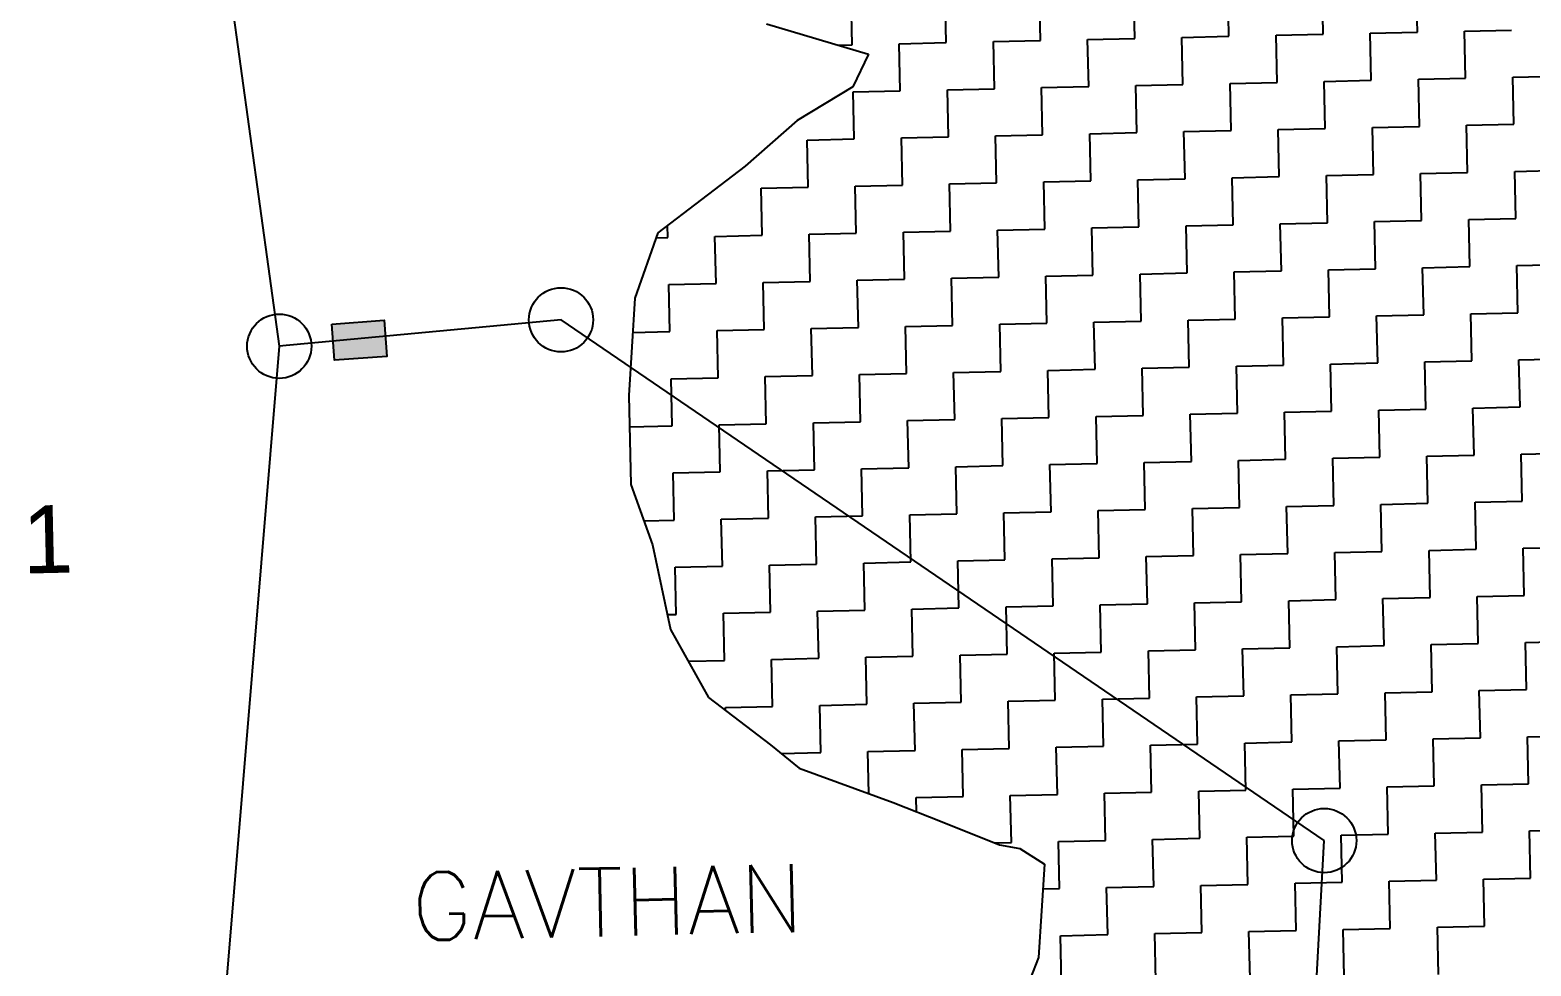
# Model space of a CAD drawing. Header units: metres. Extents: x 281463 to 283423, y 2096851 to 2099007.
# Drawn here: x 282372.3 to 282567.7, y 2097351.1 to 2097472.9 of the extents above; entities that cross this region are included whole.
import ezdxf
from ezdxf.enums import TextEntityAlignment as Align

# ---------------------------------------------------------------- set-up
doc = ezdxf.new("R2010")
doc.units = ezdxf.units.M
for name, color, linetype in [('POLY_HATCH', 12, 'Continuous'), ('POLY_PARCEL', 6, 'Continuous'), ('TEXT_MAPIN', 7, 'Continuous'), ('TEXT_PARCEL', 7, 'Continuous')]:
    doc.layers.add(name, color=color, linetype=linetype)
doc.styles.get("Standard").update_dxf_attribs({"font": 'simplex.shx'})
doc.styles.add('TEXT_MAP', font='')
doc.styles.get('TEXT_MAP').set_extended_font_data('Kruti Dev 050')

msp = doc.modelspace()

# ---------------------------------------------------------------- hatches: boundary and pattern name
msp.add_hatch(color=256).paths.add_polyline_path([(282418.78, 2097430.4), (282418.43, 2097435.11), (282411.62, 2097434.6), (282411.97, 2097429.89)])

# ---------------------------------------------------------------- linework, layer by layer
msp.add_lwpolyline([(282411.62, 2097434.6), (282418.43, 2097435.11), (282418.78, 2097430.4), (282411.97, 2097429.89)], close=True)
for centre in [(282441.45, 2097435.16), (282404.77, 2097431.72), (282540.8, 2097367.37)]:
    msp.add_circle(centre, 4.18)
at = {"layer": 'POLY_HATCH', "linetype": 'Continuous'}
for p, q in [((282516.13, 2097471.78), (282516, 2097477.92)), ((282528.4, 2097472.06), (282528.26, 2097478.19)), ((282540.66, 2097472.33), (282540.53, 2097478.46)), ((282552.93, 2097472.61), (282552.79, 2097478.74)), ((282479.34, 2097470.96), (282479.2, 2097477.09)), ((282491.6, 2097471.24), (282491.47, 2097477.37)), ((282503.87, 2097471.51), (282503.73, 2097477.64)), ((282522.27, 2097471.92), (282528.4, 2097472.06)), ((282534.53, 2097472.19), (282540.66, 2097472.33)), ((282534.67, 2097466.06), (282534.53, 2097472.19)), ((282546.8, 2097472.47), (282552.93, 2097472.61)), ((282546.93, 2097466.34), (282546.8, 2097472.47)), ((282559.06, 2097472.74), (282565.19, 2097472.88)), ((282559.2, 2097466.61), (282559.06, 2097472.74)), ((282477.51, 2097470.92), (282479.34, 2097470.96)), ((282485.47, 2097471.1), (282491.6, 2097471.24)), ((282485.61, 2097464.97), (282485.47, 2097471.1)), ((282497.74, 2097471.37), (282503.87, 2097471.51)), ((282497.87, 2097465.24), (282497.74, 2097471.37)), ((282510, 2097471.65), (282516.13, 2097471.78)), ((282510.14, 2097465.51), (282510, 2097471.65)), ((282522.4, 2097465.79), (282522.27, 2097471.92)), ((282540.8, 2097466.2), (282546.93, 2097466.34)), ((282540.94, 2097460.07), (282540.8, 2097466.2)), ((282553.07, 2097466.47), (282559.2, 2097466.61)), ((282553.2, 2097460.34), (282553.07, 2097466.47)), ((282565.33, 2097466.75), (282571.46, 2097466.88)), ((282565.47, 2097460.61), (282565.33, 2097466.75)), ((282479.48, 2097464.83), (282485.61, 2097464.97)), ((282479.61, 2097458.7), (282479.48, 2097464.83)), ((282491.74, 2097465.1), (282497.87, 2097465.24)), ((282491.88, 2097458.97), (282491.74, 2097465.1)), ((282504.01, 2097465.38), (282510.14, 2097465.51)), ((282504.14, 2097459.24), (282504.01, 2097465.38)), ((282516.27, 2097465.65), (282522.4, 2097465.79)), ((282516.41, 2097459.52), (282516.27, 2097465.65)), ((282528.54, 2097465.93), (282534.67, 2097466.06)), ((282528.67, 2097459.79), (282528.54, 2097465.93)), ((282547.07, 2097460.2), (282553.2, 2097460.34)), ((282559.34, 2097460.48), (282565.47, 2097460.61)), ((282559.47, 2097454.35), (282559.34, 2097460.48)), ((282473.48, 2097458.56), (282479.61, 2097458.7)), ((282473.62, 2097452.43), (282473.48, 2097458.56)), ((282485.75, 2097458.83), (282491.88, 2097458.97)), ((282485.88, 2097452.7), (282485.75, 2097458.83)), ((282498.01, 2097459.11), (282504.14, 2097459.24)), ((282498.15, 2097452.97), (282498.01, 2097459.11)), ((282510.28, 2097459.38), (282516.41, 2097459.52)), ((282510.41, 2097453.25), (282510.28, 2097459.38)), ((282522.54, 2097459.66), (282528.67, 2097459.79)), ((282522.68, 2097453.52), (282522.54, 2097459.66)), ((282534.81, 2097459.93), (282540.94, 2097460.07)), ((282534.94, 2097453.8), (282534.81, 2097459.93)), ((282547.21, 2097454.07), (282547.07, 2097460.2)), ((282565.61, 2097454.48), (282571.74, 2097454.62)), ((282565.74, 2097448.35), (282565.61, 2097454.48)), ((282479.75, 2097452.56), (282485.88, 2097452.7)), ((282479.89, 2097446.43), (282479.75, 2097452.56)), ((282492.02, 2097452.84), (282498.15, 2097452.97)), ((282492.15, 2097446.71), (282492.02, 2097452.84)), ((282504.28, 2097453.11), (282510.41, 2097453.25)), ((282504.42, 2097446.98), (282504.28, 2097453.11)), ((282516.55, 2097453.39), (282522.68, 2097453.52)), ((282516.68, 2097447.25), (282516.55, 2097453.39)), ((282528.81, 2097453.66), (282534.94, 2097453.8)), ((282528.95, 2097447.53), (282528.81, 2097453.66)), ((282541.08, 2097453.93), (282547.21, 2097454.07)), ((282541.21, 2097447.8), (282541.08, 2097453.93)), ((282553.34, 2097454.21), (282559.47, 2097454.35)), ((282553.48, 2097448.08), (282553.34, 2097454.21)), ((282467.49, 2097452.29), (282473.62, 2097452.43)), ((282467.62, 2097446.16), (282467.49, 2097452.29)), ((282455.36, 2097445.88), (282455.32, 2097447.45)), ((282486.02, 2097446.57), (282492.15, 2097446.71)), ((282498.28, 2097446.84), (282504.42, 2097446.98)), ((282498.42, 2097440.71), (282498.28, 2097446.84)), ((282510.55, 2097447.12), (282516.68, 2097447.25)), ((282510.69, 2097440.98), (282510.55, 2097447.12)), ((282522.82, 2097447.39), (282528.95, 2097447.53)), ((282522.95, 2097441.26), (282522.82, 2097447.39)), ((282535.08, 2097447.66), (282541.21, 2097447.8)), ((282535.22, 2097441.53), (282535.08, 2097447.66)), ((282547.35, 2097447.94), (282553.48, 2097448.08)), ((282547.48, 2097441.81), (282547.35, 2097447.94)), ((282559.61, 2097448.21), (282565.74, 2097448.35)), ((282559.75, 2097442.08), (282559.61, 2097448.21)), ((282453.81, 2097445.85), (282455.36, 2097445.88)), ((282461.49, 2097446.02), (282467.62, 2097446.16)), ((282461.63, 2097439.89), (282461.49, 2097446.02)), ((282473.75, 2097446.29), (282479.89, 2097446.43)), ((282473.89, 2097440.16), (282473.75, 2097446.29)), ((282486.16, 2097440.44), (282486.02, 2097446.57)), ((282504.55, 2097440.85), (282510.69, 2097440.98)), ((282504.69, 2097434.71), (282504.55, 2097440.85)), ((282516.82, 2097441.12), (282522.95, 2097441.26)), ((282516.96, 2097434.99), (282516.82, 2097441.12)), ((282529.08, 2097441.4), (282535.22, 2097441.53)), ((282529.22, 2097435.26), (282529.08, 2097441.4)), ((282541.35, 2097441.67), (282547.48, 2097441.81)), ((282541.49, 2097435.54), (282541.35, 2097441.67)), ((282553.61, 2097441.94), (282559.75, 2097442.08)), ((282553.75, 2097435.81), (282553.61, 2097441.94)), ((282565.88, 2097442.22), (282572.01, 2097442.35)), ((282566.02, 2097436.08), (282565.88, 2097442.22)), ((282455.49, 2097439.75), (282461.63, 2097439.89)), ((282455.63, 2097433.62), (282455.49, 2097439.75)), ((282467.76, 2097440.02), (282473.89, 2097440.16)), ((282467.9, 2097433.89), (282467.76, 2097440.02)), ((282480.02, 2097440.3), (282486.16, 2097440.44)), ((282480.16, 2097434.17), (282480.02, 2097440.3)), ((282492.29, 2097440.57), (282498.42, 2097440.71)), ((282492.43, 2097434.44), (282492.29, 2097440.57)), ((282510.82, 2097434.85), (282516.96, 2097434.99)), ((282523.09, 2097435.13), (282529.22, 2097435.26)), ((282523.23, 2097428.99), (282523.09, 2097435.13)), ((282535.35, 2097435.4), (282541.49, 2097435.54)), ((282535.49, 2097429.27), (282535.35, 2097435.4)), ((282547.62, 2097435.67), (282553.75, 2097435.81)), ((282547.76, 2097429.54), (282547.62, 2097435.67)), ((282559.88, 2097435.95), (282566.02, 2097436.08)), ((282560.02, 2097429.82), (282559.88, 2097435.95)), ((282450.79, 2097433.51), (282455.63, 2097433.62)), ((282461.76, 2097433.76), (282467.9, 2097433.89)), ((282461.9, 2097427.62), (282461.76, 2097433.76)), ((282474.03, 2097434.03), (282480.16, 2097434.17)), ((282474.17, 2097427.9), (282474.03, 2097434.03)), ((282486.29, 2097434.3), (282492.43, 2097434.44)), ((282486.43, 2097428.17), (282486.29, 2097434.3)), ((282498.56, 2097434.58), (282504.69, 2097434.71)), ((282498.7, 2097428.44), (282498.56, 2097434.58)), ((282510.96, 2097428.72), (282510.82, 2097434.85)), ((282529.36, 2097429.13), (282535.49, 2097429.27)), ((282529.5, 2097423), (282529.36, 2097429.13)), ((282541.62, 2097429.4), (282547.76, 2097429.54)), ((282541.76, 2097423.27), (282541.62, 2097429.4)), ((282553.89, 2097429.68), (282560.02, 2097429.82)), ((282554.03, 2097423.55), (282553.89, 2097429.68)), ((282566.15, 2097429.95), (282572.29, 2097430.09)), ((282566.29, 2097423.82), (282566.15, 2097429.95)), ((282455.77, 2097427.49), (282461.9, 2097427.62)), ((282455.91, 2097421.35), (282455.77, 2097427.49)), ((282468.03, 2097427.76), (282474.17, 2097427.9)), ((282468.17, 2097421.63), (282468.03, 2097427.76)), ((282480.3, 2097428.03), (282486.43, 2097428.17)), ((282480.44, 2097421.9), (282480.3, 2097428.03)), ((282492.56, 2097428.31), (282498.7, 2097428.44)), ((282492.7, 2097422.18), (282492.56, 2097428.31)), ((282504.83, 2097428.58), (282510.96, 2097428.72)), ((282504.97, 2097422.45), (282504.83, 2097428.58)), ((282517.09, 2097428.86), (282523.23, 2097428.99)), ((282517.23, 2097422.72), (282517.09, 2097428.86)), ((282535.63, 2097423.13), (282541.76, 2097423.27)), ((282535.77, 2097417), (282535.63, 2097423.13)), ((282547.89, 2097423.41), (282554.03, 2097423.55)), ((282548.03, 2097417.28), (282547.89, 2097423.41)), ((282560.16, 2097423.68), (282566.29, 2097423.82)), ((282560.3, 2097417.55), (282560.16, 2097423.68)), ((282450.38, 2097421.23), (282455.91, 2097421.35)), ((282462.04, 2097421.49), (282468.17, 2097421.63)), ((282462.17, 2097415.36), (282462.04, 2097421.49)), ((282474.3, 2097421.76), (282480.44, 2097421.9)), ((282474.44, 2097415.63), (282474.3, 2097421.76)), ((282486.57, 2097422.04), (282492.7, 2097422.18)), ((282486.71, 2097415.91), (282486.57, 2097422.04)), ((282498.83, 2097422.31), (282504.97, 2097422.45)), ((282498.97, 2097416.18), (282498.83, 2097422.31)), ((282511.1, 2097422.59), (282517.23, 2097422.72)), ((282511.24, 2097416.45), (282511.1, 2097422.59)), ((282523.36, 2097422.86), (282529.5, 2097423)), ((282523.5, 2097416.73), (282523.36, 2097422.86)), ((282541.9, 2097417.14), (282548.03, 2097417.28)), ((282554.16, 2097417.41), (282560.3, 2097417.55)), ((282554.3, 2097411.28), (282554.16, 2097417.41)), ((282566.43, 2097417.69), (282572.56, 2097417.82)), ((282566.57, 2097411.55), (282566.43, 2097417.69)), ((282456.04, 2097415.22), (282462.17, 2097415.36)), ((282468.31, 2097415.49), (282474.44, 2097415.63)), ((282468.44, 2097409.36), (282468.31, 2097415.49)), ((282480.57, 2097415.77), (282486.71, 2097415.91)), ((282480.71, 2097409.64), (282480.57, 2097415.77)), ((282492.84, 2097416.04), (282498.97, 2097416.18)), ((282492.97, 2097409.91), (282492.84, 2097416.04)), ((282505.1, 2097416.32), (282511.24, 2097416.45)), ((282505.24, 2097410.18), (282505.1, 2097416.32)), ((282517.37, 2097416.59), (282523.5, 2097416.73)), ((282517.5, 2097410.46), (282517.37, 2097416.59)), ((282529.63, 2097416.86), (282535.77, 2097417)), ((282529.77, 2097410.73), (282529.63, 2097416.86)), ((282542.03, 2097411.01), (282541.9, 2097417.14)), ((282456.18, 2097409.09), (282456.04, 2097415.22)), ((282560.43, 2097411.42), (282566.57, 2097411.55)), ((282560.57, 2097405.29), (282560.43, 2097411.42)), ((282474.58, 2097409.5), (282480.71, 2097409.64)), ((282474.71, 2097403.37), (282474.58, 2097409.5)), ((282486.84, 2097409.77), (282492.97, 2097409.91)), ((282486.98, 2097403.64), (282486.84, 2097409.77)), ((282499.11, 2097410.05), (282505.24, 2097410.18)), ((282499.24, 2097403.91), (282499.11, 2097410.05)), ((282511.37, 2097410.32), (282517.5, 2097410.46)), ((282511.51, 2097404.19), (282511.37, 2097410.32)), ((282523.64, 2097410.6), (282529.77, 2097410.73)), ((282523.77, 2097404.46), (282523.64, 2097410.6)), ((282535.9, 2097410.87), (282542.03, 2097411.01)), ((282536.04, 2097404.74), (282535.9, 2097410.87)), ((282548.17, 2097411.14), (282554.3, 2097411.28)), ((282548.3, 2097405.01), (282548.17, 2097411.14)), ((282452.23, 2097409), (282456.18, 2097409.09)), ((282462.31, 2097409.23), (282468.44, 2097409.36)), ((282462.45, 2097403.09), (282462.31, 2097409.23)), ((282566.7, 2097405.42), (282572.83, 2097405.56)), ((282480.85, 2097403.5), (282486.98, 2097403.64)), ((282493.11, 2097403.78), (282499.24, 2097403.91)), ((282493.25, 2097397.65), (282493.11, 2097403.78)), ((282505.38, 2097404.05), (282511.51, 2097404.19)), ((282505.51, 2097397.92), (282505.38, 2097404.05)), ((282517.64, 2097404.33), (282523.77, 2097404.46)), ((282517.78, 2097398.19), (282517.64, 2097404.33)), ((282529.91, 2097404.6), (282536.04, 2097404.74)), ((282530.04, 2097398.47), (282529.91, 2097404.6)), ((282542.17, 2097404.87), (282548.3, 2097405.01)), ((282542.31, 2097398.74), (282542.17, 2097404.87)), ((282554.44, 2097405.15), (282560.57, 2097405.29)), ((282554.57, 2097399.02), (282554.44, 2097405.15)), ((282566.84, 2097399.29), (282566.7, 2097405.42)), ((282456.32, 2097402.96), (282462.45, 2097403.09)), ((282456.45, 2097396.82), (282456.32, 2097402.96)), ((282468.58, 2097403.23), (282474.71, 2097403.37)), ((282468.72, 2097397.1), (282468.58, 2097403.23)), ((282480.98, 2097397.37), (282480.85, 2097403.5)), ((282499.38, 2097397.78), (282505.51, 2097397.92)), ((282499.52, 2097391.65), (282499.38, 2097397.78)), ((282511.65, 2097398.06), (282517.78, 2097398.19)), ((282511.78, 2097391.92), (282511.65, 2097398.06)), ((282523.91, 2097398.33), (282530.04, 2097398.47)), ((282524.05, 2097392.2), (282523.91, 2097398.33)), ((282536.18, 2097398.6), (282542.31, 2097398.74)), ((282536.31, 2097392.47), (282536.18, 2097398.6)), ((282548.44, 2097398.88), (282554.57, 2097399.02)), ((282548.58, 2097392.75), (282548.44, 2097398.88)), ((282560.71, 2097399.15), (282566.84, 2097399.29)), ((282560.84, 2097393.02), (282560.71, 2097399.15)), ((282455.3, 2097396.8), (282456.45, 2097396.82)), ((282462.59, 2097396.96), (282468.72, 2097397.1)), ((282462.72, 2097390.83), (282462.59, 2097396.96)), ((282474.85, 2097397.23), (282480.98, 2097397.37)), ((282474.99, 2097391.1), (282474.85, 2097397.23)), ((282487.12, 2097397.51), (282493.25, 2097397.65)), ((282487.25, 2097391.38), (282487.12, 2097397.51)), ((282505.65, 2097391.79), (282511.78, 2097391.92)), ((282517.92, 2097392.06), (282524.05, 2097392.2)), ((282518.05, 2097385.93), (282517.92, 2097392.06)), ((282530.18, 2097392.33), (282536.31, 2097392.47)), ((282530.32, 2097386.2), (282530.18, 2097392.33)), ((282542.45, 2097392.61), (282548.58, 2097392.75)), ((282542.58, 2097386.48), (282542.45, 2097392.61)), ((282554.71, 2097392.88), (282560.84, 2097393.02)), ((282554.85, 2097386.75), (282554.71, 2097392.88)), ((282566.98, 2097393.16), (282573.11, 2097393.29)), ((282567.11, 2097387.02), (282566.98, 2097393.16)), ((282458.02, 2097390.72), (282462.72, 2097390.83)), ((282468.86, 2097390.96), (282474.99, 2097391.1)), ((282468.99, 2097384.83), (282468.86, 2097390.96)), ((282481.12, 2097391.24), (282487.25, 2097391.38)), ((282481.26, 2097385.11), (282481.12, 2097391.24)), ((282493.39, 2097391.51), (282499.52, 2097391.65)), ((282493.52, 2097385.38), (282493.39, 2097391.51)), ((282505.79, 2097385.65), (282505.65, 2097391.79)), ((282524.19, 2097386.07), (282530.32, 2097386.2)), ((282524.32, 2097379.93), (282524.19, 2097386.07)), ((282536.45, 2097386.34), (282542.58, 2097386.48)), ((282536.59, 2097380.21), (282536.45, 2097386.34)), ((282548.72, 2097386.61), (282554.85, 2097386.75)), ((282548.85, 2097380.48), (282548.72, 2097386.61)), ((282560.98, 2097386.89), (282567.11, 2097387.02)), ((282561.12, 2097380.75), (282560.98, 2097386.89)), ((282462.86, 2097384.69), (282468.99, 2097384.83)), ((282462.87, 2097384.31), (282462.86, 2097384.69)), ((282475.13, 2097384.97), (282481.26, 2097385.11)), ((282475.26, 2097378.84), (282475.13, 2097384.97)), ((282487.39, 2097385.24), (282493.52, 2097385.38)), ((282487.53, 2097379.11), (282487.39, 2097385.24)), ((282499.66, 2097385.52), (282505.79, 2097385.65)), ((282499.79, 2097379.38), (282499.66, 2097385.52)), ((282511.92, 2097385.79), (282518.05, 2097385.93)), ((282512.06, 2097379.66), (282511.92, 2097385.79)), ((282530.45, 2097380.07), (282536.59, 2097380.21)), ((282542.72, 2097380.34), (282548.85, 2097380.48)), ((282542.86, 2097374.21), (282542.72, 2097380.34)), ((282554.99, 2097380.62), (282561.12, 2097380.75)), ((282555.12, 2097374.49), (282554.99, 2097380.62)), ((282567.25, 2097380.89), (282573.38, 2097381.03)), ((282567.39, 2097374.76), (282567.25, 2097380.89)), ((282470.09, 2097378.72), (282475.26, 2097378.84)), ((282481.39, 2097378.97), (282487.53, 2097379.11)), ((282481.52, 2097373.47), (282481.39, 2097378.97)), ((282493.66, 2097379.25), (282499.79, 2097379.38)), ((282493.8, 2097373.12), (282493.66, 2097379.25)), ((282505.92, 2097379.52), (282512.06, 2097379.66)), ((282506.06, 2097373.39), (282505.92, 2097379.52)), ((282518.19, 2097379.8), (282524.32, 2097379.93)), ((282518.33, 2097373.66), (282518.19, 2097379.8)), ((282530.59, 2097373.94), (282530.45, 2097380.07)), ((282548.99, 2097374.35), (282555.12, 2097374.49)), ((282549.13, 2097368.22), (282548.99, 2097374.35)), ((282561.25, 2097374.62), (282567.39, 2097374.76)), ((282561.39, 2097368.49), (282561.25, 2097374.62)), ((282487.66, 2097372.98), (282493.8, 2097373.12)), ((282487.71, 2097371.13), (282487.66, 2097372.98)), ((282499.93, 2097373.25), (282506.06, 2097373.39)), ((282500.07, 2097367.12), (282499.93, 2097373.25)), ((282512.19, 2097373.53), (282518.33, 2097373.66)), ((282512.33, 2097367.39), (282512.19, 2097373.53)), ((282524.46, 2097373.8), (282530.59, 2097373.94)), ((282524.6, 2097367.67), (282524.46, 2097373.8)), ((282536.72, 2097374.07), (282542.86, 2097374.21)), ((282536.86, 2097367.94), (282536.72, 2097374.07)), ((282555.26, 2097368.35), (282561.39, 2097368.49)), ((282567.52, 2097368.63), (282573.66, 2097368.76)), ((282567.66, 2097362.49), (282567.52, 2097368.63)), ((282497.9, 2097367.07), (282500.07, 2097367.12)), ((282506.2, 2097367.26), (282512.33, 2097367.39)), ((282506.34, 2097361.12), (282506.2, 2097367.26)), ((282518.46, 2097367.53), (282524.6, 2097367.67)), ((282518.6, 2097361.4), (282518.46, 2097367.53)), ((282530.73, 2097367.8), (282536.86, 2097367.94)), ((282530.87, 2097361.67), (282530.73, 2097367.8)), ((282542.99, 2097368.08), (282549.13, 2097368.22)), ((282543.13, 2097361.95), (282542.99, 2097368.08)), ((282555.4, 2097362.22), (282555.26, 2097368.35)), ((282504.18, 2097361.08), (282506.34, 2097361.12)), ((282512.47, 2097361.26), (282518.6, 2097361.4)), ((282512.61, 2097355.13), (282512.47, 2097361.26)), ((282524.73, 2097361.54), (282530.87, 2097361.67)), ((282524.87, 2097355.4), (282524.73, 2097361.54)), ((282537, 2097361.81), (282543.13, 2097361.95)), ((282537.14, 2097355.68), (282537, 2097361.81)), ((282549.26, 2097362.08), (282555.4, 2097362.22)), ((282549.4, 2097355.95), (282549.26, 2097362.08)), ((282561.53, 2097362.36), (282567.66, 2097362.49)), ((282561.67, 2097356.22), (282561.53, 2097362.36)), ((282506.47, 2097354.99), (282512.61, 2097355.13)), ((282506.61, 2097348.86), (282506.47, 2097354.99)), ((282518.74, 2097355.27), (282524.87, 2097355.4)), ((282518.88, 2097349.13), (282518.74, 2097355.27)), ((282531, 2097355.54), (282537.14, 2097355.68)), ((282531.14, 2097349.41), (282531, 2097355.54)), ((282543.27, 2097355.81), (282549.4, 2097355.95)), ((282543.41, 2097349.68), (282543.27, 2097355.81)), ((282555.53, 2097356.09), (282561.67, 2097356.22)), ((282555.67, 2097349.96), (282555.53, 2097356.09))]:
    msp.add_line(p, q, dxfattribs=at)
at = {"layer": 'POLY_HATCH'}
for p, q in [((282468.19, 2097473.67), (282481.47, 2097469.75)), ((282481.47, 2097469.75), (282479.45, 2097465.49)), ((282479.45, 2097465.49), (282472.17, 2097461.11)), ((282472.17, 2097461.11), (282465.44, 2097455.16)), ((282465.44, 2097455.16), (282454.03, 2097446.47)), ((282454.03, 2097446.47), (282451.06, 2097437.97)), ((282451.06, 2097437.97), (282450.29, 2097425.3)), ((282450.29, 2097425.3), (282450.55, 2097413.71)), ((282450.55, 2097413.71), (282453.36, 2097405.87)), ((282453.36, 2097405.87), (282455.71, 2097394.85)), ((282455.71, 2097394.85), (282460.66, 2097386)), ((282460.66, 2097386), (282468.71, 2097379.85)), ((282468.71, 2097379.85), (282472.47, 2097376.78)), ((282472.47, 2097376.78), (282484.7, 2097372.31)), ((282484.7, 2097372.31), (282491.08, 2097369.81)), ((282491.08, 2097369.81), (282498.53, 2097366.82)), ((282498.53, 2097366.82), (282501.18, 2097366.35)), ((282501.18, 2097366.35), (282504.39, 2097364.31)), ((282504.39, 2097364.31), (282503.61, 2097352.17)), ((282503.61, 2097352.17), (282501.11, 2097345.79))]:
    msp.add_line(p, q, dxfattribs=at)
at = {"layer": 'POLY_PARCEL'}
for p, q in [((282393.37, 2097514.02), (282404.77, 2097431.72)), ((282441.45, 2097435.16), (282404.77, 2097431.72)), ((282540.8, 2097367.37), (282441.45, 2097435.16)), ((282441.45, 2097435.16), (282441.45, 2097435.16)), ((282404.77, 2097431.72), (282395.74, 2097323.35)), ((282404.77, 2097431.72), (282404.77, 2097431.72)), ((282404.77, 2097431.72), (282404.77, 2097431.72)), ((282404.77, 2097431.72), (282404.77, 2097431.72)), ((282536.56, 2097289.66), (282540.8, 2097367.37))]:
    msp.add_line(p, q, dxfattribs=at)

# ---------------------------------------------------------------- texts
at = {"layer": 'TEXT_MAPIN'}
msp.add_text('GAVTHAN', height=8.833, rotation=1.2801, dxfattribs=at).set_placement((282422.04, 2097354.36))
at = {"layer": 'TEXT_PARCEL', "style": 'TEXT_MAP'}
msp.add_text('1', height=8.83, rotation=1.2801, dxfattribs=at).set_placement((282374.63, 2097406.61), align=Align.MIDDLE)

doc.saveas('drawing.dxf')
